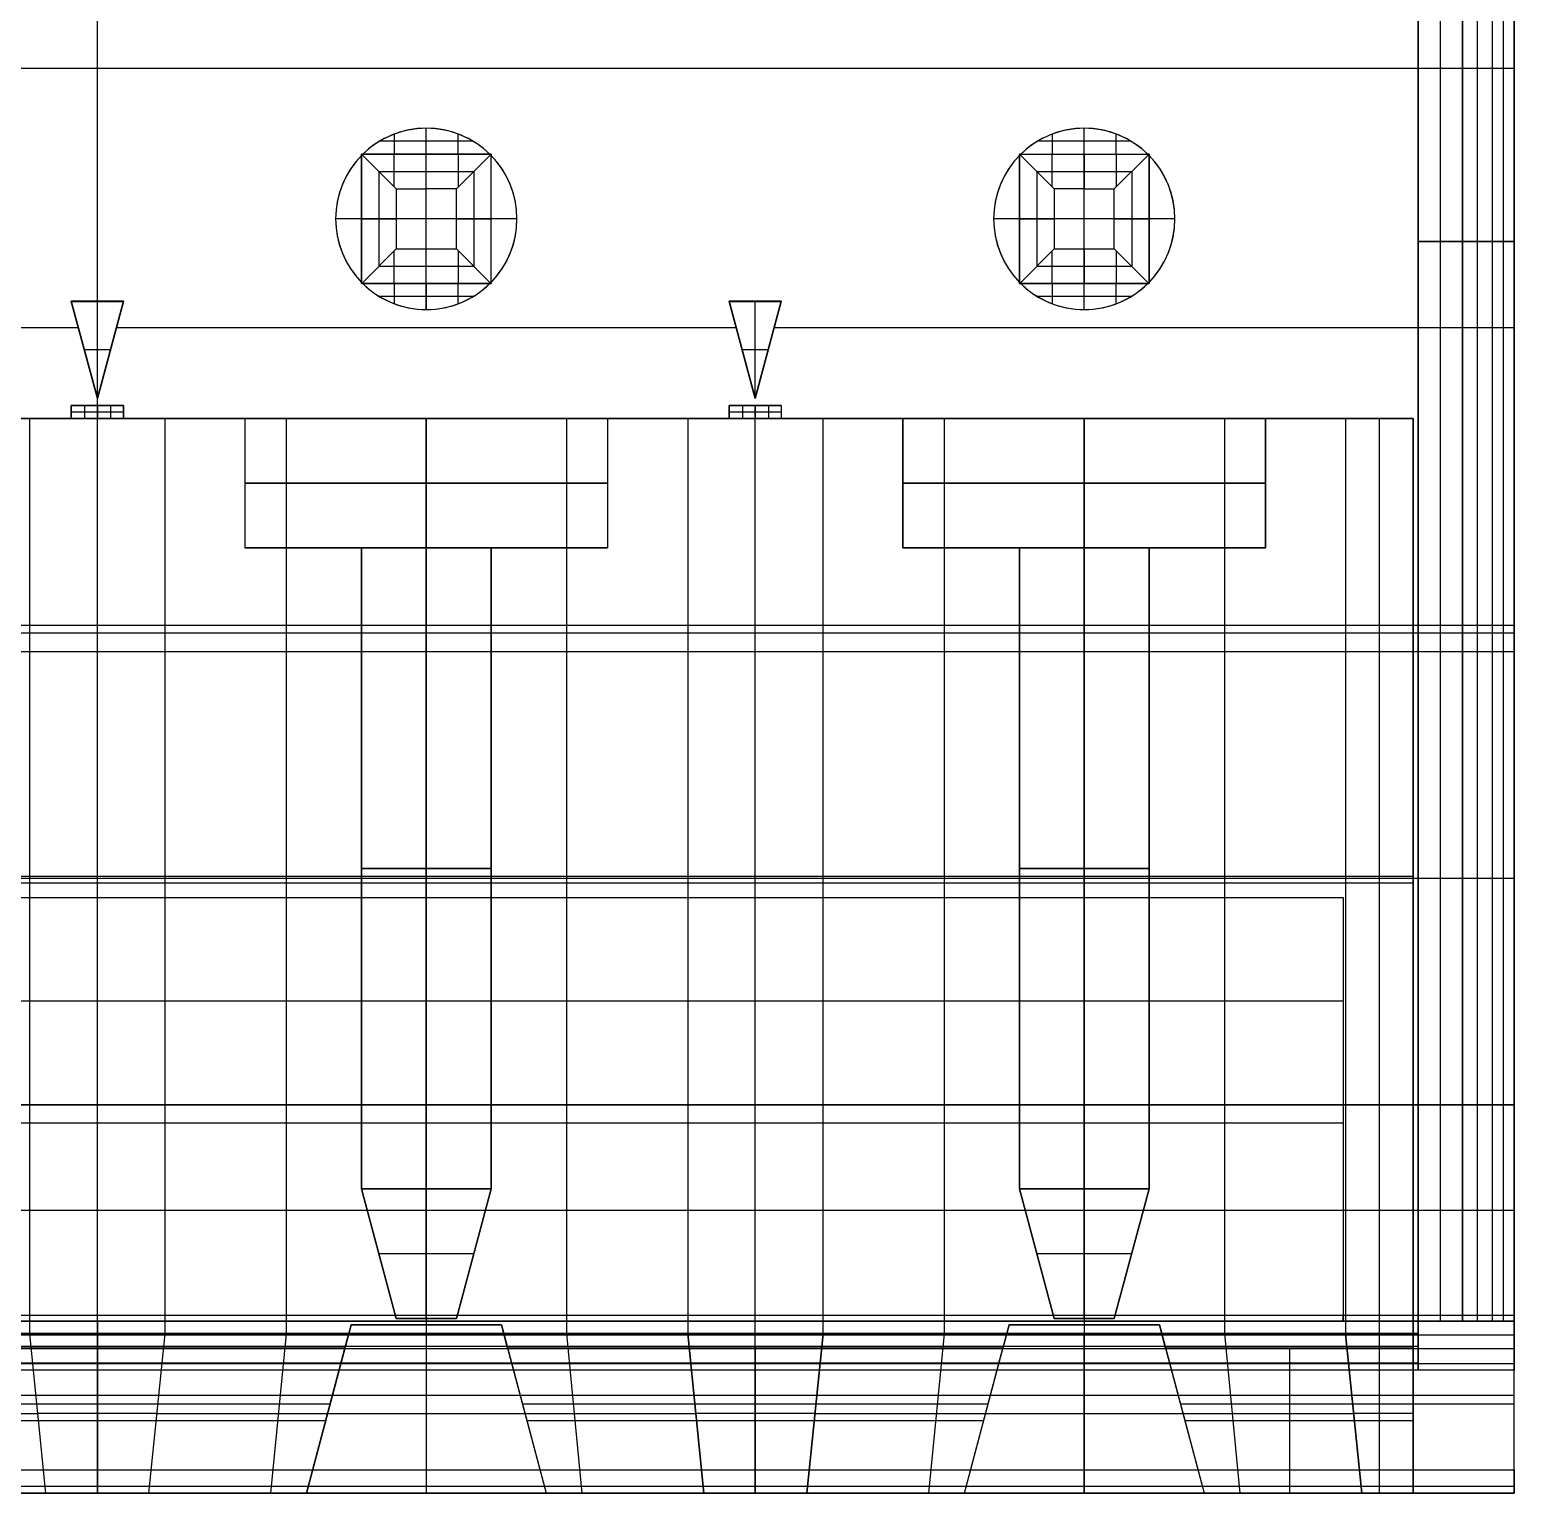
# Model space of a CAD drawing. Extents: x -10.9 to 10.9, y -9.8 to 12.2.
# Drawn here: x -0.52 to 10.94, y -9.84 to 1.46 of the extents above; entities that cross this region are included whole.
import ezdxf

# ---------------------------------------------------------------- set-up
doc = ezdxf.new("R2010")
doc.units = 0
doc.layers.add('DEFAULT', color=7, linetype='CONTINUOUS')

msp = doc.modelspace()

# ---------------------------------------------------------------- linework, layer by layer
at = {"layer": 'DEFAULT', "color": 98}
for p, q in [((0, -9.84), (0, 12.16)), ((10.94, -9.84), (10.94, 12.16)), ((10.94, -8.51), (10.94, 12.16)), ((10.199, 8.16), (10.199, -8.51)), ((10.199, 8.16), (10.199, -8.51)), ((10.199, -8.889), (10.199, 8.16)), ((10.37, -8.51), (10.37, 8.16)), ((10.37, -8.51), (10.37, 8.16)), ((10.541, 8.16), (10.541, -8.51)), ((10.541, -8.51), (10.541, 8.16)), ((10.657, -8.51), (10.657, 8.16)), ((10.657, -8.51), (10.657, 8.16)), ((10.773, -8.51), (10.773, 8.16)), ((10.773, -8.51), (10.773, 8.16)), ((10.857, -8.51), (10.857, 8.16)), ((10.857, -8.51), (10.857, 8.16)), ((10.94, 8.16), (10.94, -8.51)), ((10.94, -8.51), (10.94, 8.16)), ((0, -0.634), (0, 1.461)), ((10.94, 1.461), (10.94, -3.14)), ((10.94, 1.16), (-10.94, 1.16)), ((2.54, 0.5), (2.54, 0.7)), ((2.54, -0.7), (2.54, 0.7)), ((7.62, 0.5), (7.62, 0.7)), ((7.62, -0.7), (7.62, 0.7)), ((2.54, 0.6), (2.18, 0.6)), ((2.295, 0.5), (2.295, 0.656)), ((2.901, 0.6), (2.54, 0.6)), ((2.785, 0.5), (2.785, 0.656)), ((7.62, 0.6), (7.26, 0.6)), ((7.375, 0.5), (7.375, 0.656)), ((7.981, 0.6), (7.62, 0.6)), ((7.865, 0.5), (7.865, 0.656)), ((2.04, 0.49), (2.04, 0.5)), ((2.04, 0.5), (2.045, 0.495)), ((2.04, 0.49), (2.05, 0.5)), ((2.05, 0.5), (2.04, 0.5)), ((2.04, 0.5), (2.04, 0.49)), ((2.04, 0.5), (2.05, 0.5)), ((2.04, 0.5), (2.05, 0.5)), ((2.04, 0.5), (2.04, 0.49)), ((2.04, 0.49), (2.045, 0.495)), ((2.04, 0.495), (2.045, 0.495)), ((2.04, 0.495), (2.045, 0.495)), ((2.04, -0.49), (2.04, 0.49)), ((2.04, -0.49), (2.04, 0.49)), ((2.04, 0.49), (2.04, -0.49)), ((2.043, 0.497), (2.043, 0.492)), ((2.043, 0.497), (2.048, 0.497)), ((2.05, 0.5), (2.045, 0.495)), ((2.045, 0.495), (2.045, 0.5)), ((2.045, 0.495), (2.045, 0.5)), ((2.045, 0.495), (2.308, 0.232)), ((2.05, 0.5), (2.54, 0.5)), ((2.54, 0.5), (2.05, 0.5)), ((2.05, 0.5), (2.54, 0.5)), ((2.293, 0.247), (2.293, 0.5)), ((3.03, 0.5), (2.54, 0.5)), ((2.54, 0.5), (3.03, 0.5)), ((2.54, 0.232), (2.54, 0.5)), ((2.54, 0.5), (3.03, 0.5)), ((3.035, 0.495), (2.772, 0.232)), ((2.788, 0.247), (2.788, 0.5)), ((3.03, 0.5), (3.035, 0.495)), ((3.03, 0.5), (3.04, 0.49)), ((3.04, 0.5), (3.03, 0.5)), ((3.03, 0.5), (3.04, 0.5)), ((3.03, 0.5), (3.04, 0.5)), ((3.033, 0.497), (3.038, 0.497)), ((3.04, 0.5), (3.035, 0.495)), ((3.035, 0.495), (3.035, 0.5)), ((3.035, 0.495), (3.035, 0.5)), ((3.04, 0.49), (3.035, 0.495)), ((3.035, 0.495), (3.04, 0.495)), ((3.035, 0.495), (3.04, 0.495)), ((3.038, 0.497), (3.038, 0.492)), ((3.04, 0.49), (3.04, 0.5)), ((3.04, 0.5), (3.04, 0.49)), ((3.04, 0.49), (3.04, 0.5)), ((3.04, -0.49), (3.04, 0.49)), ((3.04, -0.49), (3.04, 0.49)), ((3.04, -0.49), (3.04, 0.49)), ((7.12, 0.49), (7.12, 0.5)), ((7.12, 0.5), (7.12, 0.49)), ((7.12, 0.49), (7.13, 0.5)), ((7.13, 0.5), (7.12, 0.5)), ((7.12, 0.5), (7.125, 0.495)), ((7.13, 0.5), (7.12, 0.5)), ((7.12, 0.5), (7.12, 0.49)), ((7.12, 0.5), (7.13, 0.5)), ((7.125, 0.495), (7.12, 0.49)), ((7.12, 0.495), (7.125, 0.495)), ((7.12, 0.495), (7.125, 0.495)), ((7.12, 0.49), (7.12, -0.49)), ((7.12, -0.49), (7.12, 0.49)), ((7.12, 0.49), (7.12, -0.49)), ((7.123, 0.497), (7.123, 0.492)), ((7.123, 0.497), (7.128, 0.497)), ((7.125, 0.495), (7.13, 0.5)), ((7.125, 0.495), (7.125, 0.5)), ((7.125, 0.495), (7.125, 0.5)), ((7.388, 0.232), (7.125, 0.495)), ((7.13, 0.5), (7.62, 0.5)), ((7.13, 0.5), (7.62, 0.5)), ((7.13, 0.5), (7.62, 0.5)), ((7.373, 0.247), (7.373, 0.5)), ((7.62, 0.5), (7.62, 0.232)), ((7.62, 0.5), (8.11, 0.5)), ((7.62, 0.5), (8.11, 0.5)), ((7.62, 0.5), (8.11, 0.5)), ((7.852, 0.232), (8.115, 0.495)), ((7.868, 0.247), (7.868, 0.5)), ((8.115, 0.495), (8.11, 0.5)), ((8.11, 0.5), (8.12, 0.5)), ((8.12, 0.5), (8.11, 0.5)), ((8.11, 0.5), (8.12, 0.49)), ((8.11, 0.5), (8.12, 0.5)), ((8.113, 0.497), (8.118, 0.497)), ((8.12, 0.5), (8.115, 0.495)), ((8.115, 0.495), (8.115, 0.5)), ((8.115, 0.495), (8.115, 0.5)), ((8.12, 0.49), (8.115, 0.495)), ((8.115, 0.495), (8.12, 0.495)), ((8.115, 0.495), (8.12, 0.495)), ((8.118, 0.497), (8.118, 0.492)), ((8.12, 0.5), (8.12, 0.49)), ((8.12, 0.49), (8.12, 0.5)), ((8.12, 0.49), (8.12, 0.5)), ((8.12, 0.49), (8.12, -0.49)), ((8.12, 0.49), (8.12, -0.49)), ((8.12, -0.49), (8.12, 0.49)), ((2.174, 0.366), (2.174, -0.366)), ((2.174, 0.366), (2.54, 0.366)), ((2.54, 0.366), (2.906, 0.366)), ((2.906, 0.366), (2.906, -0.366)), ((7.254, 0.366), (7.62, 0.366)), ((7.254, 0.366), (7.254, -0.366)), ((7.62, 0.366), (7.986, 0.366)), ((7.986, 0.366), (7.986, -0.366)), ((2.308, 0.232), (2.308, -0.232)), ((2.308, 0.232), (2.54, 0.232)), ((2.772, 0.232), (2.54, 0.232)), ((2.54, -0.232), (2.54, 0.232)), ((2.772, -0.232), (2.772, 0.232)), ((7.62, 0.232), (7.388, 0.232)), ((7.388, 0.232), (7.388, -0.232)), ((7.62, 0.232), (7.852, 0.232)), ((7.62, -0.232), (7.62, 0.232)), ((7.852, -0.232), (7.852, 0.232)), ((2.04, 0), (1.84, 0)), ((3.24, 0), (1.84, 0)), ((2.04, 0), (2.308, 0)), ((2.772, 0), (2.308, 0)), ((2.772, 0), (3.04, 0)), ((3.24, 0), (3.04, 0)), ((7.12, 0), (6.92, 0)), ((8.32, 0), (6.92, 0)), ((7.12, 0), (7.388, 0)), ((7.852, 0), (7.388, 0)), ((7.852, 0), (8.12, 0)), ((8.32, 0), (8.12, 0)), ((10.541, -0.175), (10.199, -0.175)), ((10.199, -0.175), (10.541, -0.175)), ((10.541, -0.175), (10.773, -0.175)), ((10.773, -0.175), (10.541, -0.175)), ((10.773, -0.175), (10.94, -0.175)), ((10.94, -0.175), (10.773, -0.175)), ((2.045, -0.495), (2.308, -0.232)), ((2.293, -0.5), (2.293, -0.247)), ((2.308, -0.232), (2.54, -0.232)), ((2.54, -0.5), (2.54, -0.232)), ((2.54, -0.232), (2.772, -0.232)), ((2.772, -0.232), (3.035, -0.495)), ((2.788, -0.5), (2.788, -0.247)), ((7.125, -0.495), (7.388, -0.232)), ((7.373, -0.5), (7.373, -0.247)), ((7.388, -0.232), (7.62, -0.232)), ((7.62, -0.232), (7.62, -0.5)), ((7.62, -0.232), (7.852, -0.232)), ((8.115, -0.495), (7.852, -0.232)), ((7.868, -0.5), (7.868, -0.247)), ((2.174, -0.366), (2.54, -0.366)), ((2.54, -0.366), (2.906, -0.366)), ((7.254, -0.366), (7.62, -0.366)), ((7.62, -0.366), (7.986, -0.366)), ((2.04, -0.49), (2.045, -0.495)), ((2.04, -0.5), (2.04, -0.49)), ((2.04, -0.5), (2.04, -0.49)), ((2.05, -0.5), (2.04, -0.49)), ((2.04, -0.49), (2.04, -0.5)), ((2.045, -0.495), (2.04, -0.5)), ((2.04, -0.495), (2.045, -0.495)), ((2.04, -0.495), (2.045, -0.495)), ((2.04, -0.5), (2.05, -0.5)), ((2.05, -0.5), (2.04, -0.5)), ((2.04, -0.5), (2.05, -0.5)), ((2.043, -0.492), (2.043, -0.497)), ((2.043, -0.497), (2.048, -0.497)), ((2.05, -0.5), (2.045, -0.495)), ((2.045, -0.5), (2.045, -0.495)), ((2.045, -0.5), (2.045, -0.495)), ((2.05, -0.5), (2.54, -0.5)), ((2.54, -0.5), (2.05, -0.5)), ((2.05, -0.5), (2.54, -0.5)), ((2.295, -0.656), (2.295, -0.5)), ((3.03, -0.5), (2.54, -0.5)), ((2.54, -0.5), (2.54, -0.7)), ((3.03, -0.5), (2.54, -0.5)), ((2.54, -0.5), (3.03, -0.5)), ((2.785, -0.656), (2.785, -0.5)), ((3.04, -0.49), (3.03, -0.5)), ((3.035, -0.495), (3.03, -0.5)), ((3.03, -0.5), (3.04, -0.5)), ((3.04, -0.5), (3.03, -0.5)), ((3.03, -0.5), (3.04, -0.5)), ((3.033, -0.497), (3.038, -0.497)), ((3.035, -0.495), (3.04, -0.49)), ((3.035, -0.495), (3.04, -0.5)), ((3.035, -0.495), (3.04, -0.495)), ((3.035, -0.5), (3.035, -0.495)), ((3.035, -0.5), (3.035, -0.495)), ((3.035, -0.495), (3.04, -0.495)), ((3.038, -0.492), (3.038, -0.497)), ((3.04, -0.49), (3.04, -0.5)), ((3.04, -0.5), (3.04, -0.49)), ((3.04, -0.5), (3.04, -0.49)), ((7.125, -0.495), (7.12, -0.49)), ((7.12, -0.5), (7.12, -0.49)), ((7.12, -0.5), (7.12, -0.49)), ((7.13, -0.5), (7.12, -0.49)), ((7.12, -0.49), (7.12, -0.5)), ((7.125, -0.495), (7.12, -0.5)), ((7.12, -0.495), (7.125, -0.495)), ((7.12, -0.495), (7.125, -0.495)), ((7.12, -0.5), (7.13, -0.5)), ((7.13, -0.5), (7.12, -0.5)), ((7.12, -0.5), (7.13, -0.5)), ((7.123, -0.492), (7.123, -0.497)), ((7.123, -0.497), (7.128, -0.497)), ((7.13, -0.5), (7.125, -0.495)), ((7.125, -0.5), (7.125, -0.495)), ((7.125, -0.5), (7.125, -0.495)), ((7.62, -0.5), (7.13, -0.5)), ((7.62, -0.5), (7.13, -0.5)), ((7.13, -0.5), (7.62, -0.5)), ((7.375, -0.656), (7.375, -0.5)), ((7.62, -0.7), (7.62, -0.5)), ((7.62, -0.5), (8.11, -0.5)), ((8.11, -0.5), (7.62, -0.5)), ((7.62, -0.5), (8.11, -0.5)), ((7.865, -0.656), (7.865, -0.5)), ((8.12, -0.49), (8.11, -0.5)), ((8.11, -0.5), (8.115, -0.495)), ((8.11, -0.5), (8.12, -0.5)), ((8.12, -0.5), (8.11, -0.5)), ((8.11, -0.5), (8.12, -0.5)), ((8.113, -0.497), (8.118, -0.497)), ((8.12, -0.49), (8.115, -0.495)), ((8.12, -0.5), (8.115, -0.495)), ((8.115, -0.5), (8.115, -0.495)), ((8.115, -0.495), (8.12, -0.495)), ((8.115, -0.5), (8.115, -0.495)), ((8.115, -0.495), (8.12, -0.495)), ((8.118, -0.492), (8.118, -0.497)), ((8.12, -0.49), (8.12, -0.5)), ((8.12, -0.5), (8.12, -0.49)), ((8.12, -0.5), (8.12, -0.49)), ((0.201, -0.634), (-0.201, -0.634)), ((-0.201, -0.634), (-0.201, -0.637)), ((-0.201, -0.634), (0, -1.384)), ((0, -1.386), (-0.201, -0.635)), ((-0.201, -0.636), (0.201, -0.636)), ((-0.201, -0.637), (0.201, -0.637)), ((0, -1.387), (-0.201, -0.637)), ((0, -1.384), (0.201, -0.634)), ((0, -0.634), (0, -0.637)), ((0.201, -0.635), (0, -1.386)), ((0.201, -0.637), (0, -1.387)), ((0, -1.387), (0, -0.637)), ((0.201, -0.637), (0.201, -0.634)), ((2.54, -0.6), (2.18, -0.6)), ((2.901, -0.6), (2.54, -0.6)), ((5.281, -0.634), (4.879, -0.634)), ((4.879, -0.634), (4.879, -0.637)), ((4.879, -0.634), (5.08, -1.384)), ((5.08, -1.386), (4.879, -0.635)), ((4.879, -0.636), (5.281, -0.636)), ((4.879, -0.637), (5.281, -0.637)), ((5.08, -1.387), (4.879, -0.637)), ((5.08, -1.384), (5.281, -0.634)), ((5.08, -0.634), (5.08, -0.637)), ((5.281, -0.635), (5.08, -1.386)), ((5.281, -0.637), (5.08, -1.387)), ((5.08, -1.387), (5.08, -0.637)), ((5.281, -0.637), (5.281, -0.634)), ((7.62, -0.6), (7.26, -0.6)), ((7.981, -0.6), (7.62, -0.6)), ((-0.146, -0.84), (-4.934, -0.84)), ((4.934, -0.84), (0.146, -0.84)), ((10.94, -0.84), (5.226, -0.84)), ((-0.101, -1.011), (-0.1, -1.01)), ((0.101, -1.012), (-0.1, -1.012)), ((0.101, -1.011), (0.1, -1.01)), ((4.979, -1.011), (4.98, -1.01)), ((5.181, -1.012), (4.98, -1.012)), ((5.181, -1.011), (5.18, -1.01)), ((0.201, -1.44), (-0.201, -1.44)), ((-0.201, -1.44), (-0.201, -1.54)), ((-0.201, -1.44), (0, -1.44)), ((-0.201, -1.44), (0, -1.44)), ((-0.201, -1.54), (-0.201, -1.44)), ((0.201, -1.44), (-0.201, -1.44)), ((-0.201, -1.49), (0.201, -1.49)), ((-0.201, -1.49), (0, -1.49)), ((-0.201, -1.49), (0, -1.49)), ((-0.201, -1.49), (0.201, -1.49)), ((-0.1, -1.44), (-0.1, -1.54)), ((-0.1, -1.44), (0.101, -1.44)), ((-0.1, -1.44), (-0.1, -1.54)), ((-0.1, -1.44), (0.101, -1.44)), ((0, -1.387), (0, -1.384)), ((0, -3.14), (0, -1.384)), ((0, -1.44), (0, -1.54)), ((0.201, -1.44), (0, -1.44)), ((0, -1.44), (0, -1.54)), ((0, -1.44), (0.201, -1.44)), ((0, -1.54), (0, -1.44)), ((0, -1.54), (0, -1.44)), ((0, -1.49), (0.201, -1.49)), ((0, -1.49), (0.201, -1.49)), ((0.101, -1.44), (0.101, -1.54)), ((0.101, -1.44), (0.101, -1.54)), ((0.201, -1.54), (0.201, -1.44)), ((0.201, -1.44), (0.201, -1.54)), ((5.08, -1.44), (4.879, -1.44)), ((4.879, -1.44), (5.281, -1.44)), ((4.879, -1.44), (5.08, -1.44)), ((4.879, -1.54), (4.879, -1.44)), ((5.281, -1.44), (4.879, -1.44)), ((4.879, -1.44), (4.879, -1.54)), ((4.879, -1.49), (5.08, -1.49)), ((4.879, -1.49), (5.281, -1.49)), ((4.879, -1.49), (5.281, -1.49)), ((4.879, -1.49), (5.08, -1.49)), ((4.98, -1.44), (5.181, -1.44)), ((4.98, -1.44), (4.98, -1.54)), ((4.98, -1.44), (5.181, -1.44)), ((4.98, -1.44), (4.98, -1.54)), ((5.08, -1.387), (5.08, -1.384)), ((5.08, -1.44), (5.281, -1.44)), ((5.08, -1.54), (5.08, -1.44)), ((5.08, -1.44), (5.08, -1.54)), ((5.08, -1.44), (5.281, -1.44)), ((5.08, -1.54), (5.08, -1.44)), ((5.08, -1.54), (5.08, -1.44)), ((5.08, -1.49), (5.281, -1.49)), ((5.08, -1.49), (5.281, -1.49)), ((5.181, -1.44), (5.181, -1.54)), ((5.181, -1.44), (5.181, -1.54)), ((5.281, -1.44), (5.281, -1.54)), ((5.281, -1.44), (5.281, -1.54)), ((-10.16, -1.54), (10.16, -1.54)), ((10.16, -1.54), (-10.16, -1.54)), ((-0.522, -1.54), (-2.54, -1.54)), ((-0.522, -1.54), (-2.54, -1.54)), ((-1.14, -1.54), (1.14, -1.54)), ((-1.14, -1.54), (0, -1.54)), ((-0.522, -8.608), (-0.522, -1.54)), ((0.523, -1.54), (-0.522, -1.54)), ((-0.522, -8.608), (-0.522, -1.54)), ((0.523, -1.54), (-0.522, -1.54)), ((-0.201, -1.54), (0.201, -1.54)), ((0, -1.54), (-0.201, -1.54)), ((0.201, -1.54), (-0.201, -1.54)), ((-0.201, -1.54), (0, -1.54)), ((0.201, -1.54), (0, -1.54)), ((0, -1.54), (0.201, -1.54)), ((0, -8.72), (0, -1.54)), ((0, -8.608), (0, -1.54)), ((0, -8.608), (0, -1.54)), ((0, -1.54), (1.14, -1.54)), ((0, -8.72), (0, -1.54)), ((0.523, -8.608), (0.523, -1.54)), ((0.523, -8.608), (0.523, -1.54)), ((0.523, -1.54), (2.54, -1.54)), ((0.523, -1.54), (2.54, -1.54)), ((1.14, -1.54), (1.14, -2.54)), ((1.14, -1.54), (1.14, -2.54)), ((1.458, -1.54), (1.458, -8.608)), ((1.458, -1.54), (1.458, -8.608)), ((2.54, -1.54), (2.54, -2.54)), ((2.54, -2.54), (2.54, -1.54)), ((2.54, -1.54), (4.558, -1.54)), ((2.54, -1.54), (4.558, -1.54)), ((2.54, -1.54), (2.54, -8.608)), ((2.54, -1.54), (2.54, -8.608)), ((2.54, -1.54), (2.54, -2.54)), ((2.54, -2.54), (2.54, -1.54)), ((3.623, -1.54), (3.623, -8.608)), ((3.623, -1.54), (3.623, -8.608)), ((3.94, -1.54), (3.94, -2.54)), ((3.94, -1.54), (6.22, -1.54)), ((3.94, -1.54), (5.08, -1.54)), ((3.94, -1.54), (3.94, -2.54)), ((5.603, -1.54), (4.558, -1.54)), ((4.558, -1.54), (4.558, -8.608)), ((4.558, -1.54), (5.603, -1.54)), ((4.558, -1.54), (4.558, -8.608)), ((5.281, -1.54), (4.879, -1.54)), ((4.879, -1.54), (5.08, -1.54)), ((4.879, -1.54), (5.08, -1.54)), ((5.281, -1.54), (4.879, -1.54)), ((5.281, -1.54), (5.08, -1.54)), ((5.08, -1.54), (5.281, -1.54)), ((5.08, -8.608), (5.08, -1.54)), ((5.08, -1.54), (6.22, -1.54)), ((5.08, -8.608), (5.08, -1.54)), ((5.603, -8.608), (5.603, -1.54)), ((5.603, -1.54), (7.62, -1.54)), ((5.603, -1.54), (7.62, -1.54)), ((5.603, -8.608), (5.603, -1.54)), ((6.22, -2.54), (6.22, -1.54)), ((6.22, -1.54), (6.22, -2.54)), ((6.538, -1.54), (6.538, -8.608)), ((6.538, -1.54), (6.538, -8.608)), ((7.62, -1.54), (9.638, -1.54)), ((7.62, -1.54), (9.638, -1.54)), ((7.62, -2.54), (7.62, -1.54)), ((7.62, -1.54), (7.62, -2.54)), ((7.62, -1.54), (7.62, -8.608)), ((7.62, -1.54), (7.62, -2.54)), ((7.62, -2.54), (7.62, -1.54)), ((7.62, -1.54), (7.62, -8.608)), ((8.703, -1.54), (8.703, -8.608)), ((8.703, -1.54), (8.703, -8.608)), ((9.02, -1.54), (10.16, -1.54)), ((9.02, -1.54), (10.16, -1.54)), ((9.02, -1.54), (9.02, -2.54)), ((9.02, -2.54), (9.02, -1.54)), ((10.16, -1.54), (9.638, -1.54)), ((9.638, -1.54), (9.638, -8.608)), ((9.638, -1.54), (10.16, -1.54)), ((9.638, -1.54), (9.638, -8.608)), ((9.899, -8.608), (9.899, -1.54)), ((9.899, -8.608), (9.899, -1.54)), ((10.16, -8.608), (10.16, -1.54)), ((10.16, -1.54), (10.16, -8.72)), ((10.16, -1.54), (10.16, -8.72)), ((10.16, -1.54), (10.16, -8.608)), ((10.16, -1.54), (10.16, -9.84)), ((10.16, -1.54), (10.16, -9.84)), ((1.14, -2.54), (2.04, -2.54)), ((1.14, -2.54), (2.04, -2.54)), ((2.04, -7.49), (2.04, -2.54)), ((2.04, -2.54), (3.04, -2.54)), ((2.04, -7.49), (2.04, -2.54)), ((2.04, -2.54), (2.04, -7.49)), ((2.04, -7.49), (2.04, -2.54)), ((2.04, -2.54), (3.04, -2.54)), ((2.04, -2.54), (3.04, -2.54)), ((2.04, -2.54), (3.04, -2.54)), ((2.04, -2.54), (2.04, -7.49)), ((2.04, -2.54), (2.04, -7.49)), ((2.54, -7.49), (2.54, -2.54)), ((2.54, -7.49), (2.54, -2.54)), ((2.54, -7.49), (2.54, -2.54)), ((2.54, -7.49), (2.54, -2.54)), ((3.04, -2.54), (3.04, -7.49)), ((3.04, -7.49), (3.04, -2.54)), ((3.04, -2.54), (3.04, -7.49)), ((3.04, -2.54), (3.04, -7.49)), ((3.04, -7.49), (3.04, -2.54)), ((3.04, -2.54), (3.94, -2.54)), ((3.04, -2.54), (3.94, -2.54)), ((3.04, -7.49), (3.04, -2.54)), ((6.22, -2.54), (7.12, -2.54)), ((6.22, -2.54), (7.12, -2.54)), ((7.12, -2.54), (7.12, -7.49)), ((8.12, -2.54), (7.12, -2.54)), ((8.12, -2.54), (7.12, -2.54)), ((7.12, -2.54), (7.12, -7.49)), ((7.12, -2.54), (7.12, -7.49)), ((8.12, -2.54), (7.12, -2.54)), ((7.12, -7.49), (7.12, -2.54)), ((7.12, -2.54), (8.12, -2.54)), ((7.12, -2.54), (7.12, -7.49)), ((7.12, -2.54), (7.12, -7.49)), ((7.62, -7.49), (7.62, -2.54)), ((7.62, -7.49), (7.62, -2.54)), ((7.62, -7.49), (7.62, -2.54)), ((7.62, -7.49), (7.62, -2.54)), ((8.12, -2.54), (8.12, -7.49)), ((8.12, -7.49), (8.12, -2.54)), ((8.12, -2.54), (8.12, -7.49)), ((8.12, -7.49), (8.12, -2.54)), ((8.12, -7.49), (8.12, -2.54)), ((8.12, -2.54), (9.02, -2.54)), ((8.12, -7.49), (8.12, -2.54)), ((8.12, -2.54), (9.02, -2.54)), ((10.94, -3.14), (-10.94, -3.14)), ((10.94, -3.199), (-10.94, -3.199)), ((0, -3.34), (0, -3.14)), ((10.94, -3.34), (10.94, -3.14)), ((-10.94, -3.34), (10.94, -3.34)), ((0, -6.84), (0, -3.34)), ((10.94, -6.84), (10.94, -3.34)), ((3.04, -5.015), (2.04, -5.015)), ((2.04, -5.015), (3.04, -5.015)), ((3.04, -5.015), (2.04, -5.015)), ((2.04, -5.015), (3.04, -5.015)), ((7.12, -5.015), (8.12, -5.015)), ((7.12, -5.015), (8.12, -5.015)), ((8.12, -5.015), (7.12, -5.015)), ((8.12, -5.015), (7.12, -5.015)), ((-10.94, -5.09), (10.94, -5.09)), ((10.16, -5.13), (-10.16, -5.13)), ((10.16, -5.13), (-10.16, -5.13)), ((-2.54, -5.074), (-0.522, -5.074)), ((-0.522, -5.074), (0.523, -5.074)), ((-0.522, -5.074), (0.523, -5.074)), ((0.523, -5.074), (2.54, -5.074)), ((0.523, -5.074), (2.54, -5.074)), ((2.54, -5.074), (4.558, -5.074)), ((2.54, -5.074), (4.558, -5.074)), ((4.558, -5.074), (5.603, -5.074)), ((4.558, -5.074), (5.603, -5.074)), ((5.603, -5.074), (7.62, -5.074)), ((5.603, -5.074), (7.62, -5.074)), ((7.62, -5.074), (9.638, -5.074)), ((7.62, -5.074), (9.638, -5.074)), ((9.638, -5.074), (10.16, -5.074)), ((9.638, -5.074), (10.16, -5.074)), ((-9.62, -5.24), (9.62, -5.24)), ((-9.62, -5.24), (9.62, -5.24)), ((-9.62, -5.24), (9.62, -5.24)), ((0, -8.722), (0, -5.24)), ((0, -6.84), (0, -5.24)), ((9.62, -5.24), (9.62, -8.51)), ((9.62, -5.24), (9.62, -6.84)), ((9.62, -5.24), (9.62, -8.51)), ((9.62, -6.04), (-9.62, -6.04)), ((-10.94, -6.84), (10.94, -6.84)), ((10.94, -6.84), (-10.94, -6.84)), ((-10.94, -6.84), (10.94, -6.84)), ((9.62, -6.84), (-9.62, -6.84)), ((-9.62, -6.84), (9.62, -6.84)), ((-9.62, -6.84), (9.62, -6.84)), ((0, -8.466), (0, -6.84)), ((0, -8.466), (0, -6.84)), ((9.62, -6.84), (9.62, -8.466)), ((10.94, -8.466), (10.94, -6.84)), ((9.62, -6.981), (-9.62, -6.981)), ((3.04, -7.49), (2.04, -7.49)), ((2.308, -8.49), (2.04, -7.49)), ((2.04, -7.49), (2.308, -8.49)), ((3.04, -7.49), (2.04, -7.49)), ((3.04, -7.49), (2.04, -7.49)), ((2.04, -7.49), (2.308, -8.49)), ((2.04, -7.49), (3.04, -7.49)), ((2.308, -8.49), (2.04, -7.49)), ((2.04, -7.49), (2.308, -8.49)), ((2.04, -7.49), (2.308, -8.49)), ((2.54, -8.49), (2.54, -7.49)), ((2.54, -7.49), (2.54, -8.49)), ((2.54, -8.49), (2.54, -7.49)), ((2.54, -7.49), (2.54, -8.49)), ((2.772, -8.49), (3.04, -7.49)), ((3.04, -7.49), (2.772, -8.49)), ((2.772, -8.49), (3.04, -7.49)), ((3.04, -7.49), (2.772, -8.49)), ((2.772, -8.49), (3.04, -7.49)), ((2.772, -8.49), (3.04, -7.49)), ((7.388, -8.49), (7.12, -7.49)), ((7.12, -7.49), (7.388, -8.49)), ((7.388, -8.49), (7.12, -7.49)), ((7.12, -7.49), (7.388, -8.49)), ((7.12, -7.49), (8.12, -7.49)), ((8.12, -7.49), (7.12, -7.49)), ((8.12, -7.49), (7.12, -7.49)), ((8.12, -7.49), (7.12, -7.49)), ((7.12, -7.49), (7.388, -8.49)), ((7.12, -7.49), (7.388, -8.49)), ((7.62, -7.49), (7.62, -8.49)), ((7.62, -8.49), (7.62, -7.49)), ((7.62, -7.49), (7.62, -8.49)), ((7.62, -8.49), (7.62, -7.49)), ((8.12, -7.49), (7.852, -8.49)), ((7.852, -8.49), (8.12, -7.49)), ((8.12, -7.49), (7.852, -8.49)), ((7.852, -8.49), (8.12, -7.49)), ((7.852, -8.49), (8.12, -7.49)), ((7.852, -8.49), (8.12, -7.49)), ((-10.94, -7.653), (10.94, -7.653)), ((-9.62, -7.653), (9.62, -7.653)), ((2.906, -7.99), (2.174, -7.99)), ((2.906, -7.99), (2.174, -7.99)), ((2.906, -7.99), (2.174, -7.99)), ((2.906, -7.99), (2.174, -7.99)), ((7.986, -7.99), (7.254, -7.99)), ((7.986, -7.99), (7.254, -7.99)), ((7.986, -7.99), (7.254, -7.99)), ((7.986, -7.99), (7.254, -7.99)), ((10.94, -8.466), (-10.94, -8.466)), ((9.62, -8.466), (-9.62, -8.466)), ((0, -9.84), (0, -8.466)), ((0, -9.84), (0, -8.466)), ((9.62, -8.51), (9.62, -8.466)), ((10.94, -9.84), (10.94, -8.466)), ((10.94, -8.51), (-10.94, -8.51)), ((10.94, -8.51), (-10.94, -8.51)), ((-10.94, -8.51), (10.94, -8.51)), ((-10.94, -8.51), (10.94, -8.51)), ((10.199, -8.51), (-10.199, -8.51)), ((10.199, -8.51), (-10.199, -8.51)), ((0, -8.722), (0, -8.51)), ((0, -8.705), (0, -8.51)), ((0, -8.51), (0, -9.66)), ((0, -8.705), (0, -8.51)), ((1.615, -9.84), (1.96, -8.54)), ((1.96, -8.54), (1.615, -9.84)), ((1.615, -9.84), (1.96, -8.54)), ((1.615, -9.84), (1.96, -8.54)), ((1.96, -8.54), (1.912, -8.72)), ((1.912, -8.72), (1.96, -8.54)), ((1.96, -8.54), (3.12, -8.54)), ((3.12, -8.54), (1.96, -8.54)), ((1.96, -8.54), (3.12, -8.54)), ((3.12, -8.54), (1.96, -8.54)), ((1.96, -8.54), (3.12, -8.54)), ((1.96, -8.54), (3.12, -8.54)), ((2.772, -8.49), (2.308, -8.49)), ((2.308, -8.49), (2.772, -8.49)), ((2.308, -8.49), (2.772, -8.49)), ((2.772, -8.49), (2.308, -8.49)), ((2.308, -8.49), (2.772, -8.49)), ((2.308, -8.49), (2.772, -8.49)), ((3.12, -8.54), (3.465, -9.84)), ((3.168, -8.72), (3.12, -8.54)), ((3.12, -8.54), (3.465, -9.84)), ((3.168, -8.72), (3.12, -8.54)), ((3.12, -8.54), (3.465, -9.84)), ((3.12, -8.54), (3.465, -9.84)), ((6.695, -9.84), (7.04, -8.54)), ((6.695, -9.84), (7.04, -8.54)), ((6.695, -9.84), (7.04, -8.54)), ((6.695, -9.84), (7.04, -8.54)), ((7.04, -8.54), (6.992, -8.72)), ((7.04, -8.54), (6.992, -8.72)), ((7.04, -8.54), (8.2, -8.54)), ((8.2, -8.54), (7.04, -8.54)), ((7.04, -8.54), (8.2, -8.54)), ((8.2, -8.54), (7.04, -8.54)), ((7.04, -8.54), (8.2, -8.54)), ((7.04, -8.54), (8.2, -8.54)), ((7.852, -8.49), (7.388, -8.49)), ((7.388, -8.49), (7.852, -8.49)), ((7.388, -8.49), (7.852, -8.49)), ((7.388, -8.49), (7.852, -8.49)), ((7.388, -8.49), (7.852, -8.49)), ((7.388, -8.49), (7.852, -8.49)), ((8.2, -8.54), (8.545, -9.84)), ((8.248, -8.72), (8.2, -8.54)), ((8.2, -8.54), (8.545, -9.84)), ((8.248, -8.72), (8.2, -8.54)), ((8.2, -8.54), (8.545, -9.84)), ((8.2, -8.54), (8.545, -9.84)), ((9.62, -8.51), (10.94, -8.51)), ((10.94, -8.51), (9.62, -8.51)), ((9.62, -8.51), (10.94, -8.51)), ((10.199, -8.705), (10.199, -8.51)), ((10.199, -8.51), (10.541, -8.51)), ((10.199, -8.51), (10.541, -8.51)), ((10.199, -8.51), (10.199, -8.705)), ((10.541, -8.51), (10.773, -8.51)), ((10.541, -8.51), (10.773, -8.51)), ((10.773, -8.51), (10.94, -8.51)), ((10.94, -8.51), (10.773, -8.51)), ((10.94, -8.722), (10.94, -8.51)), ((10.94, -8.51), (10.94, -8.722)), ((10.94, -9.84), (10.94, -8.51)), ((10.94, -9.66), (10.94, -8.51)), ((-10.94, -8.616), (10.94, -8.616)), ((-10.199, -8.607), (10.199, -8.607)), ((10.199, -8.607), (-10.199, -8.607)), ((-10.199, -8.705), (10.199, -8.705)), ((-10.199, -8.705), (10.199, -8.705)), ((-0.522, -8.608), (-2.54, -8.608)), ((-2.54, -8.608), (-0.522, -8.608)), ((-0.398, -9.84), (-0.522, -8.608)), ((-0.398, -9.84), (-0.522, -8.608)), ((-0.522, -8.608), (0.523, -8.608)), ((-0.522, -8.608), (0.523, -8.608)), ((0, -9.84), (0, -8.608)), ((0, -9.84), (0, -8.608)), ((0, -8.705), (0, -8.89)), ((0, -8.89), (0, -8.705)), ((0.398, -9.84), (0.523, -8.608)), ((0.398, -9.84), (0.523, -8.608)), ((0.523, -8.608), (2.54, -8.608)), ((0.523, -8.608), (2.54, -8.608)), ((1.458, -8.608), (1.338, -9.84)), ((1.458, -8.608), (1.338, -9.84)), ((2.54, -8.608), (4.558, -8.608)), ((2.54, -8.608), (4.558, -8.608)), ((2.54, -8.608), (2.54, -9.84)), ((2.54, -8.608), (2.54, -9.84)), ((3.623, -8.608), (3.742, -9.84)), ((3.623, -8.608), (3.742, -9.84)), ((4.558, -8.608), (5.603, -8.608)), ((5.603, -8.608), (4.558, -8.608)), ((4.558, -8.608), (4.682, -9.84)), ((4.682, -9.84), (4.558, -8.608)), ((5.08, -9.84), (5.08, -8.608)), ((5.08, -9.84), (5.08, -8.608)), ((5.478, -9.84), (5.603, -8.608)), ((5.603, -8.608), (5.478, -9.84)), ((5.603, -8.608), (7.62, -8.608)), ((5.603, -8.608), (7.62, -8.608)), ((6.538, -8.608), (6.418, -9.84)), ((6.538, -8.608), (6.418, -9.84)), ((7.62, -8.608), (9.638, -8.608)), ((7.62, -8.608), (9.638, -8.608)), ((7.62, -9.84), (7.62, -8.608)), ((7.62, -8.608), (7.62, -9.84)), ((8.703, -8.608), (8.822, -9.84)), ((8.703, -8.608), (8.822, -9.84)), ((9.638, -8.608), (10.16, -8.608)), ((10.16, -8.608), (9.638, -8.608)), ((9.638, -8.608), (9.762, -9.84)), ((9.762, -9.84), (9.638, -8.608)), ((9.899, -9.84), (9.899, -8.608)), ((9.899, -9.84), (9.899, -8.608)), ((10.16, -9.84), (10.16, -8.608)), ((10.16, -9.84), (10.16, -8.608)), ((10.199, -8.705), (10.199, -8.89)), ((10.199, -8.705), (10.199, -8.89)), ((-10.94, -8.722), (10.94, -8.722)), ((-10.94, -8.722), (10.94, -8.722)), ((1.912, -8.72), (-1.912, -8.72)), ((-1.912, -8.72), (1.912, -8.72)), ((0, -8.72), (0, -9.84)), ((0, -8.72), (0, -9.84)), ((0, -8.722), (0, -8.89)), ((0, -8.89), (0, -8.722)), ((1.912, -8.72), (1.615, -9.84)), ((1.615, -9.84), (1.912, -8.72)), ((6.992, -8.72), (3.168, -8.72)), ((3.168, -8.72), (3.465, -9.84)), ((6.992, -8.72), (3.168, -8.72)), ((3.168, -8.72), (3.465, -9.84)), ((5.08, -8.72), (5.08, -9.84)), ((5.08, -8.72), (5.08, -9.84)), ((6.695, -9.84), (6.992, -8.72)), ((6.695, -9.84), (6.992, -8.72)), ((10.16, -8.72), (8.248, -8.72)), ((8.248, -8.72), (8.545, -9.84)), ((10.16, -8.72), (8.248, -8.72)), ((8.248, -8.72), (8.545, -9.84)), ((9.204, -8.72), (9.204, -9.84)), ((9.204, -8.72), (9.204, -9.84)), ((10.16, -9.84), (10.16, -8.72)), ((10.16, -9.84), (10.16, -8.72)), ((10.94, -8.722), (10.94, -8.89)), ((10.94, -8.89), (10.94, -8.722)), ((10.94, -8.841), (-10.94, -8.841)), ((10.94, -8.841), (-10.94, -8.841)), ((10.94, -8.89), (-10.94, -8.89)), ((10.199, -8.836), (-10.199, -8.836)), ((10.199, -8.836), (-10.199, -8.836)), ((10.199, -8.89), (-10.199, -8.89)), ((10.94, -9.085), (-10.94, -9.085)), ((1.798, -9.153), (-1.797, -9.153)), ((1.798, -9.153), (-1.797, -9.153)), ((6.878, -9.153), (3.283, -9.153)), ((6.878, -9.153), (3.283, -9.153)), ((10.94, -9.153), (8.363, -9.153)), ((10.94, -9.153), (8.363, -9.153)), ((-2.54, -9.224), (-0.459, -9.224)), ((-2.54, -9.224), (-0.459, -9.224)), ((1.764, -9.28), (-1.763, -9.28)), ((1.764, -9.28), (-1.763, -9.28)), ((0.46, -9.224), (-0.459, -9.224)), ((0.46, -9.224), (-0.459, -9.224)), ((0.46, -9.224), (2.54, -9.224)), ((0.46, -9.224), (2.54, -9.224)), ((2.54, -9.224), (4.621, -9.224)), ((2.54, -9.224), (4.621, -9.224)), ((6.844, -9.28), (3.317, -9.28)), ((6.844, -9.28), (3.317, -9.28)), ((5.54, -9.224), (4.621, -9.224)), ((5.54, -9.224), (4.621, -9.224)), ((5.54, -9.224), (7.62, -9.224)), ((5.54, -9.224), (7.62, -9.224)), ((7.62, -9.224), (9.701, -9.224)), ((7.62, -9.224), (9.701, -9.224)), ((10.16, -9.28), (8.397, -9.28)), ((10.16, -9.28), (8.397, -9.28)), ((10.16, -9.224), (9.701, -9.224)), ((10.16, -9.224), (9.701, -9.224)), ((-10.94, -9.66), (10.94, -9.66)), ((0, -9.66), (0, -9.84)), ((10.94, -9.66), (10.94, -9.84)), ((10.94, -9.788), (-10.94, -9.788)), ((10.94, -9.84), (-10.94, -9.84)), ((-10.94, -9.84), (10.94, -9.84)), ((-2.54, -9.84), (-0.398, -9.84)), ((-2.54, -9.84), (-0.398, -9.84)), ((-1.615, -9.84), (1.615, -9.84)), ((1.615, -9.84), (-1.615, -9.84)), ((1.615, -9.84), (-1.615, -9.84)), ((-1.615, -9.84), (1.615, -9.84)), ((-1.615, -9.84), (1.615, -9.84)), ((-1.615, -9.84), (1.615, -9.84)), ((-0.398, -9.84), (0.398, -9.84)), ((-0.398, -9.84), (0.398, -9.84)), ((2.54, -9.84), (0.398, -9.84)), ((2.54, -9.84), (0.398, -9.84)), ((4.682, -9.84), (2.54, -9.84)), ((4.682, -9.84), (2.54, -9.84)), ((3.465, -9.84), (6.695, -9.84)), ((6.695, -9.84), (3.465, -9.84)), ((3.465, -9.84), (6.695, -9.84)), ((3.465, -9.84), (6.695, -9.84)), ((3.465, -9.84), (6.695, -9.84)), ((3.465, -9.84), (6.695, -9.84)), ((5.478, -9.84), (4.682, -9.84)), ((4.682, -9.84), (5.478, -9.84)), ((7.62, -9.84), (5.478, -9.84)), ((7.62, -9.84), (5.478, -9.84)), ((9.762, -9.84), (7.62, -9.84)), ((9.762, -9.84), (7.62, -9.84)), ((8.545, -9.84), (10.94, -9.84)), ((8.545, -9.84), (10.94, -9.84)), ((8.545, -9.84), (10.16, -9.84)), ((8.545, -9.84), (10.16, -9.84)), ((10.16, -9.84), (9.762, -9.84)), ((9.762, -9.84), (10.16, -9.84)), ((10.16, -9.84), (10.94, -9.84)), ((10.16, -9.84), (10.94, -9.84))]:
    msp.add_line(p, q, dxfattribs=at)
for points in [[(2.54, -2.54), (1.14, -2.54), (1.14, -2.54), (1.14, -2.54), (2.54, -2.54)], [(2.54, -2.54), (1.14, -2.54), (1.14, -2.54), (1.14, -2.54), (2.54, -2.54)], [(2.54, -2.54), (3.94, -2.54), (3.94, -2.54), (3.94, -2.54), (2.54, -2.54)], [(2.54, -2.54), (3.94, -2.54), (3.94, -2.54), (3.94, -2.54), (2.54, -2.54)], [(7.62, -2.54), (6.22, -2.54), (6.22, -2.54), (6.22, -2.54), (7.62, -2.54)], [(7.62, -2.54), (6.22, -2.54), (6.22, -2.54), (6.22, -2.54), (7.62, -2.54)], [(7.62, -2.54), (9.02, -2.54), (9.02, -2.54), (9.02, -2.54), (7.62, -2.54)], [(7.62, -2.54), (9.02, -2.54), (9.02, -2.54), (9.02, -2.54), (7.62, -2.54)]]:
    msp.add_lwpolyline(points, dxfattribs=at)
for points in [[(2.54, -1.54, 0), (1.14, -1.54, 0), (1.14, -1.54, 0), (1.14, -1.54, 0), (2.54, -1.54, 0)], [(2.54, -1.54, 0), (1.14, -1.54, 0), (1.14, -1.54, 0), (1.14, -1.54, 0), (2.54, -1.54, 0)], [(2.54, -1.54, 0), (3.94, -1.54, 0), (3.94, -1.54, 0), (3.94, -1.54, 0), (2.54, -1.54, 0)], [(2.54, -1.54, 0), (3.94, -1.54, 0), (3.94, -1.54, 0), (3.94, -1.54, 0), (2.54, -1.54, 0)], [(7.62, -1.54, 0), (6.22, -1.54, 0), (6.22, -1.54, 0), (6.22, -1.54, 0), (7.62, -1.54, 0)], [(7.62, -1.54, 0), (6.22, -1.54, 0), (6.22, -1.54, 0), (6.22, -1.54, 0), (7.62, -1.54, 0)], [(7.62, -1.54, 0), (9.02, -1.54, 0), (9.02, -1.54, 0), (9.02, -1.54, 0), (7.62, -1.54, 0)], [(7.62, -1.54, 0), (9.02, -1.54, 0), (9.02, -1.54, 0), (9.02, -1.54, 0), (7.62, -1.54, 0)], [(2.54, -2.04, 0), (1.14, -2.04, 0), (1.14, -2.04, 0), (1.14, -2.04, 0), (2.54, -2.04, 0)], [(2.54, -2.04, 0), (1.14, -2.04, 0), (1.14, -2.04, 0), (1.14, -2.04, 0), (2.54, -2.04, 0)], [(2.54, -2.04, 0), (3.94, -2.04, 0), (3.94, -2.04, 0), (3.94, -2.04, 0), (2.54, -2.04, 0)], [(2.54, -2.04, 0), (3.94, -2.04, 0), (3.94, -2.04, 0), (3.94, -2.04, 0), (2.54, -2.04, 0)], [(7.62, -2.04, 0), (6.22, -2.04, 0), (6.22, -2.04, 0), (6.22, -2.04, 0), (7.62, -2.04, 0)], [(7.62, -2.04, 0), (6.22, -2.04, 0), (6.22, -2.04, 0), (6.22, -2.04, 0), (7.62, -2.04, 0)], [(7.62, -2.04, 0), (9.02, -2.04, 0), (9.02, -2.04, 0), (9.02, -2.04, 0), (7.62, -2.04, 0)], [(7.62, -2.04, 0), (9.02, -2.04, 0), (9.02, -2.04, 0), (9.02, -2.04, 0), (7.62, -2.04, 0)]]:
    msp.add_polyline3d(points, dxfattribs=at)
for centre, start, end in [((2.54, 0), 90, 270), ((2.54, 0), 90, 270), ((2.54, 0), 90, 270), ((2.54, 0), 90, 134.4153), ((2.54, 0), 45.5847, 90), ((2.54, 0), 270, 90), ((2.54, 0), 270, 90), ((2.54, 0), 270, 90), ((7.62, 0), 90, 270), ((7.62, 0), 90, 270), ((7.62, 0), 90, 270), ((7.62, 0), 90, 134.4153), ((7.62, 0), 270, 90), ((7.62, 0), 270, 90), ((7.62, 0), 45.5847, 90), ((7.62, 0), 270, 90), ((2.54, 0), 135.5847, 224.4153), ((2.54, 0), 315.5847, 44.4153), ((7.62, 0), 135.5847, 224.4153), ((7.62, 0), 315.5847, 44.4153), ((2.54, 0), 225.5847, 270), ((2.54, 0), 270, 314.4153), ((7.62, 0), 225.5847, 270), ((7.62, 0), 270, 314.4153)]:
    msp.add_arc(centre, 0.7, start, end, dxfattribs=at)

doc.saveas('drawing.dxf')
